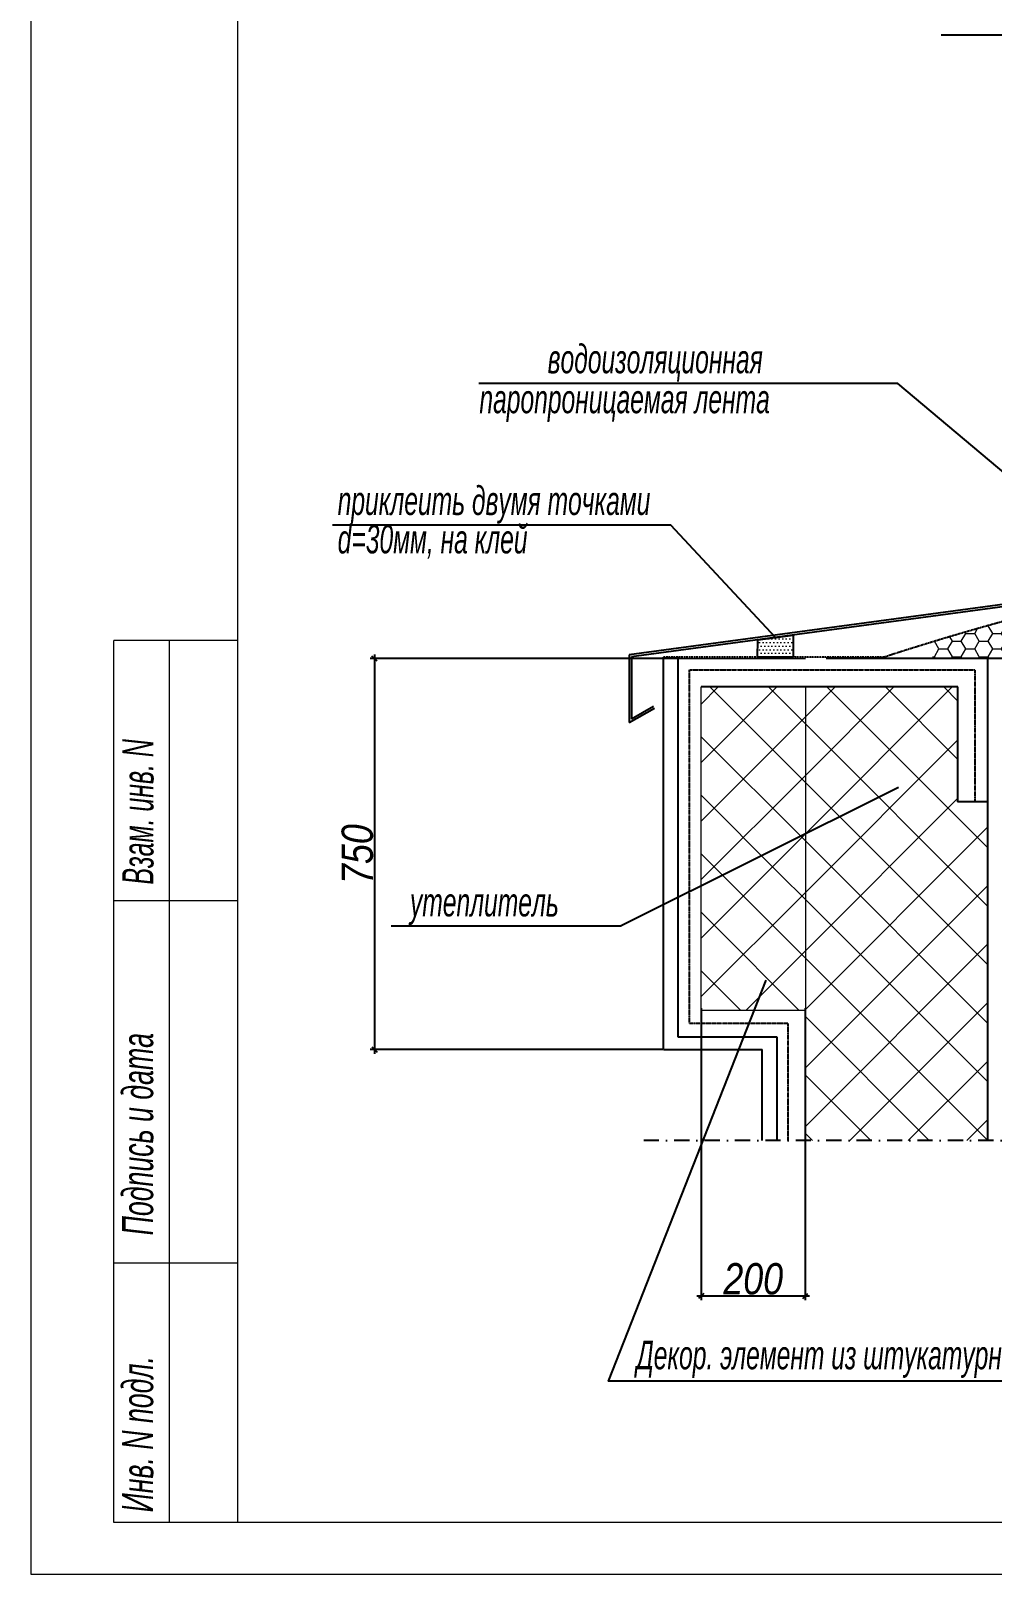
# Model space of a CAD drawing. Header units: millimetres. Extents: x 1582001 to 3303937, y 226471 to 491235.
# Drawn here: x 1917620 to 1926845, y 226657 to 241459 of the extents above; entities that cross this region are included whole.
import ezdxf

# ---------------------------------------------------------------- set-up
doc = ezdxf.new("R2010")
doc.units = ezdxf.units.MM
doc.linetypes.add('DASHED', pattern=[0.75, 0.5, -0.25])
doc.linetypes.add('DGN Style 4', pattern=[58.364783, 29.164164, -14.582082, 0.036455, -14.582082])
doc.layers.get('Defpoints').update_dxf_attribs({"color": 255, "lineweight": 30})
doc.layers.add('Rasmer', color=135, linetype='Continuous')
doc.layers.add('Штамп', color=113, linetype='Continuous', lineweight=15)
doc.layers.add('Штриховки', color=251, linetype='Continuous', lineweight=20)
doc.styles.add('STYLE1', font='ARIALNI.TTF', dxfattribs={"height": 300})
doc.dimstyles.new('Detal', dxfattribs={"dimtxt": 50, "dimasz": 50, "dimexe": 40, "dimexo": 5, "dimgap": 10, "dimtad": 1, "dimdec": 0, "dimdsep": 46, "dimtxsty": 'STYLE1', "dimblk1": 'OBLIQUE', "dimblk2": 'OBLIQUE', "dimsah": 1, "dimcen": 50, "dimdle": 40, "dimadec": 0, "dimazin": 0, "dimtfac": 1, "dimtdec": 0, "dimtmove": 2, "dimatfit": 3, "dimldrblk": 'OBLIQUE', "dimfxl": 0, "dimtolj": 1, "dimtzin": 0, "dimarcsym": 0})
pattern_1 = [(45, (-104800.75, -826789.36), (-280.633004, 280.633004), []), (135, (-104800.75, -826789.36), (-280.633004, -280.633004), [])]

# ---------------------------------------------------------------- blocks, each defined once
blk = doc.blocks.new('_Oblique')
at = {"color": 0, "lineweight": -2}
blk.add_line((-0.5, -0.5), (0.5, 0.5), dxfattribs=at)
blk = doc.blocks.new('*D1003')
at = {"layer": 'Defpoints', "color": 0, "linetype": 'Continuous', "lineweight": -3, "ltscale": 10, "transparency": 16777216}
for p in [(1924052, 232089), (1925052, 232089), (1925052, 229325)]:
    blk.add_point(p, dxfattribs=at)
at = {"layer": 'Rasmer', "color": 135, "linetype": 'Continuous', "lineweight": -2, "ltscale": 10, "transparency": 16777216}
for p, q in [((1924052, 232084), (1924052, 229285)), ((1925052, 232084), (1925052, 229285)), ((1924012, 229325), (1925092, 229325))]:
    blk.add_line(p, q, dxfattribs=at)
at = {"layer": 'Rasmer', "color": 135, "linetype": 'Continuous', "lineweight": -2, "ltscale": 10, "transparency": 16777216, "xscale": 50, "yscale": 50, "zscale": 50, "rotation": 180}
blk.add_blockref('_Oblique', (1924052, 229325), dxfattribs=at)
at = {"layer": 'Rasmer', "color": 135, "linetype": 'Continuous', "lineweight": -2, "ltscale": 10, "transparency": 16777216, "xscale": 50, "yscale": 50, "zscale": 50}
blk.add_blockref('_Oblique', (1925052, 229325), dxfattribs=at)
at = {"layer": 'Rasmer', "color": 135, "linetype": 'Continuous', "ltscale": 10, "transparency": 16777216, "insert": (1924552, 229488), "char_height": 300, "attachment_point": 5, "style": 'STYLE1'}
blk.add_mtext('\\A1;200', dxfattribs=at)
blk = doc.blocks.new('*D1004')
at = {"layer": 'Defpoints', "color": 0, "linetype": 'Continuous', "lineweight": -3, "ltscale": 10, "transparency": 16777216}
for p in [(1923829, 235438), (1920917, 231688), (1923691, 231688)]:
    blk.add_point(p, dxfattribs=at)
at = {"layer": 'Rasmer', "color": 135, "linetype": 'Continuous', "lineweight": -2, "ltscale": 10, "transparency": 16777216}
for p, q in [((1923824, 235438), (1920877, 235438)), ((1920917, 235478), (1920917, 231648)), ((1923686, 231688), (1920877, 231688))]:
    blk.add_line(p, q, dxfattribs=at)
at = {"layer": 'Rasmer', "color": 135, "linetype": 'Continuous', "lineweight": -2, "ltscale": 10, "transparency": 16777216, "xscale": 50, "yscale": 50, "zscale": 50}
for p, rotation in [((1920917, 235438), 90), ((1920917, 231688), 270)]:
    blk.add_blockref('_Oblique', p, dxfattribs=dict(at, rotation=rotation))
at = {"layer": 'Rasmer', "color": 135, "linetype": 'Continuous', "ltscale": 10, "transparency": 16777216, "insert": (1920754, 233563), "char_height": 300, "attachment_point": 5, "rotation": 90, "style": 'STYLE1'}
blk.add_mtext('\\A1;750', dxfattribs=at)

msp = doc.modelspace()

# ---------------------------------------------------------------- hatches: boundary and pattern name
at = {"layer": 'Штриховки', "ltscale": 5}
h = msp.add_hatch(dxfattribs=at)
h.set_pattern_fill('HONEY', scale=688.192518, style=0)
h.set_pattern_definition([(0, (1932527.55, 247897.13), (129.0361, 74.49903), [86.024, -172.0481]), (120, (1932527.55, 247897.13), (-129.0361, 74.49903), [86.024, -172.0481]), (60, (1932527.55, 247897.13), (3e-07, 148.99805), [-172.0481, 86.024])])
edge = h.paths.add_edge_path()
edge.add_line((1928913.6, 235441.6), (1928913.6, 236115.6))
edge.add_line((1928913.6, 236115.6), (1928918.6, 236115.6))
edge.add_line((1928918.6, 236115.6), (1928918.6, 236189.7))
edge.add_line((1928918.6, 236189.7), (1928901.6, 236189.7))
edge.add_arc((1928795.6, 236220), 110.3, 305.73059, 344.03021, ccw=False)
edge.add_arc((1945041.8, 109558.3), 127602.5, 97.285546, 97.663828)
edge.add_arc((1929035.3, 228474.7), 7613.6, 97.62781, 103.14324)
edge.add_arc((1933707.4, 211189.7), 25515.7, 104.53413, 107.00722)
edge.add_spline(control_points=[(1926244.2, 235589.6), (1926242.3, 235564.2), (1926245.3, 235510.3), (1926264.7, 235457.8), (1926286, 235441.6)], knot_values=[0, 0, 0, 0, 2.6796389, 5.6008545, 5.6008545, 5.6008545, 5.6008545], degree=3, periodic=0)
edge.add_line((1926286, 235441.6), (1928913.6, 235441.6))
h = msp.add_hatch(dxfattribs=at)
h.set_pattern_fill('DOTS', scale=550.554015, style=0)
h.set_pattern_definition([(0, (1695615.377, 212262.86), (17.204813, 34.409626), [0, -34.409626])])
h.paths.add_polyline_path([(1924593.8, 235451.4), (1924597, 235618.3), (1924935.1, 235663.9), (1924935.1, 235450.7)])
at = {"layer": 'Штриховки', "ltscale": 60}
h = msp.add_hatch(dxfattribs=at)
h.set_pattern_fill('ANSI37', scale=125, style=0)
h.set_pattern_definition(pattern_1)
h.paths.add_polyline_path([(1925052.3, 235166.3), (1924052.3, 235166.3), (1924052.3, 232875.3), (1924154.2, 232875.3), (1925052.3, 233540.1)])
h = msp.add_hatch(dxfattribs=at)
h.set_pattern_fill('ANSI37', scale=125, style=0)
h.set_pattern_definition(pattern_1)
h.paths.add_polyline_path([(1926802.3, 234065.2), (1926516.5, 234065.2), (1926516.5, 235166.3), (1925052.3, 235166.3), (1925052.3, 230815.4), (1926802.3, 230815.4)])
h = msp.add_hatch(dxfattribs=at)
h.set_pattern_fill('ANSI37', scale=125, style=0)
h.set_pattern_definition(pattern_1)
h.paths.add_polyline_path([(1925052.3, 233540.1), (1924154.2, 232875.3), (1924052.3, 232875.3), (1924052.3, 232063.7), (1925052.3, 232063.7)])

# ---------------------------------------------------------------- linework, layer by layer
at = {"color": 7}
for p, q in [((1928643.3, 236187.6), (1923361.7, 235474.4)), ((1928665.3, 236167.7), (1923383.8, 235454.4)), ((1923361.7, 235474.4), (1923361.7, 234824.2)), ((1923383.8, 235454.4), (1923383.8, 234862)), ((1923361.7, 234824.2), (1923606, 234962.2)), ((1923383.8, 234862), (1923595.1, 234981.4))]:
    msp.add_line(p, q, dxfattribs=at)
at = {"color": 7, "ltscale": 5}
for p, q in [((1923691.4, 231687.7), (1923691.4, 235453.2)), ((1923829, 235453.2), (1923829, 231811.6)), ((1924606.5, 235438.9), (1924606.5, 235434.9)), ((1925250.5, 235441.6), (1937252.7, 235441.6)), ((1925250.5, 235441.6), (1928991.9, 235441.6)), ((1926802.3, 230815.4), (1926802.3, 235441.6)), ((1926516.5, 235166.3), (1924052.3, 235166.3)), ((1926516.5, 234065.2), (1926516.5, 235166.3)), ((1926802.3, 234065.2), (1926511.1, 234065.2)), ((1923829, 231811.6), (1924777.1, 231811.6)), ((1924777.1, 231811.6), (1924777.1, 230815.4)), ((1923691.4, 231687.7), (1924639.4, 231687.7)), ((1924639.4, 230815.4), (1924639.4, 231687.7))]:
    msp.add_line(p, q, dxfattribs=at)
at = {"color": 7, "linetype": 'DASHED'}
for p, q in [((1923939.2, 235331.5), (1926681.7, 235331.5)), ((1926681.7, 234065.2), (1926681.7, 235331.5)), ((1924887.2, 230815.4), (1924887.2, 231937.7))]:
    msp.add_line(p, q, dxfattribs=at)
at = {"color": 7, "linetype": 'Continuous'}
for p in [(1925945.8, 234201.5), (1921078.5, 232875.3)]:
    msp.add_line(p, (1923284, 232875.3), dxfattribs=at)
at = {"color": 7, "linetype": 'DGN Style 4', "ltscale": 5}
msp.add_line((1937363, 230815.4), (1923433.6, 230815.4), dxfattribs=at)
at = {"color": 0, "linetype": 'Continuous'}
for points in [[(1926356.4, 241420.1), (1933348.6, 241420.1)], [(1928337.3, 236062.6), (1925941, 238077.2), (1921919.1, 238077.2)]]:
    msp.add_lwpolyline(points, dxfattribs=at)
at = {"color": 7, "linetype": 'Continuous'}
msp.add_lwpolyline([(1924766.1, 235641.1), (1923761.5, 236718), (1920513.9, 236718)], dxfattribs=at)
at = {"color": 7, "linetype": 'DASHED', "ltscale": 2}
msp.add_lwpolyline([(1928644, 236655.5), (1928640, 236537.6, 0.0434276), (1928652.6, 236296.5, -0.3785328), (1928586.9, 236104.4, -0.0089801), (1928024.7, 236020.9, 0.0240703), (1927304, 235888.9, 0.0152381), (1925811.5, 235453), (1923692.8, 235453.3)], format="xyb", dxfattribs=at)
at = {"color": 7, "ltscale": 5}
msp.add_lwpolyline([(1924593.8, 235451.4), (1924597, 235618.3), (1924935.1, 235663.9), (1924935.1, 235450.7)], close=True, dxfattribs=at)
at = {"color": 7, "linetype": 'DASHED', "ltscale": 2}
msp.add_lwpolyline([(1923692.8, 235453.2), (1923691.4, 235453.2)], dxfattribs=at)
at = {"color": 7, "linetype": 'DASHED', "flags": 128}
msp.add_lwpolyline([(1924887.2, 231937.7), (1923939.2, 231937.7), (1923939.2, 235331.5)], dxfattribs=at)
at = {"color": 7}
msp.add_lwpolyline([(1930679.9, 228508.3), (1923163.9, 228508.3), (1924677.3, 232353.3)], dxfattribs=at)
at = {"layer": 'Штамп', "color": 0}
for p, q in [((1917619.7, 256171.3), (1917619.7, 226657)), ((1919607.2, 235612.8), (1918414.7, 235612.8)), ((1918414.7, 227153.8), (1918414.7, 235612.8)), ((1918950.8, 227153.8), (1918950.8, 235612.8)), ((1919607.2, 233116.3), (1918414.7, 233116.3)), ((1919607.2, 229638.2), (1918414.7, 229638.2)), ((1919607.2, 229638.2), (1918414.7, 229638.2)), ((1919607.2, 227153.8), (1918414.7, 227153.8)), ((1917619.7, 226657), (1959357.2, 226657))]:
    msp.add_line(p, q, dxfattribs=at)
msp.add_lwpolyline([(1919607.2, 227153.8), (1919607.2, 255664.4), (1958860.3, 255664.4), (1958860.3, 227153.8)], close=True, dxfattribs=at)
at = {"layer": 'Штриховки', "color": 7, "ltscale": 60}
for p, q in [((1923691.4, 235437.7), (1925052.3, 235437.7)), ((1924052.3, 231937.7), (1924052.3, 235166.3)), ((1925052.3, 235166.3), (1925052.3, 230815.4)), ((1925052.3, 232063.7), (1924052.3, 232063.7))]:
    msp.add_line(p, q, dxfattribs=at)

# ---------------------------------------------------------------- texts
at = {"color": 0, "linetype": 'Continuous', "style": 'STYLE1', "width": 0.75}
for s, p in [('водоизоляционная', (1922579.8, 238175)), ('паропроницаемая лента', (1921924.2, 237791.8)), ('приклеить двумя точками', (1920564.3, 236815.8)), ('d=30мм, на клей', (1920564.3, 236447))]:
    msp.add_text(s, height=275, dxfattribs=at).set_placement(p)
at = {"color": 7, "linetype": 'Continuous', "style": 'STYLE1', "width": 0.75}
for s, p in [('утеплитель', (1921258.1, 232965.4)), ('Декор. элемент из штукатурной системы', (1923431, 228622))]:
    msp.add_text(s, height=275, dxfattribs=at).set_placement(p)
at = {"layer": 'Штамп', "color": 0, "style": 'STYLE1'}
for s, width, p in [('Взам. инв. N', 0.7, (1918796.3, 233270.8)), ('Подпись и дата', 0.75, (1918793.5, 229906.4)), ('Инв. N подл.', 0.75, (1918793.5, 227249.7))]:
    msp.add_text(s, height=298.125, rotation=90, dxfattribs=dict(at, width=width)).set_placement(p)

# ---------------------------------------------------------------- dimensions: what is measured, and where the dimension line sits
at = {"layer": 'Rasmer', "color": 7, "linetype": 'Continuous', "ltscale": 10}
dim = msp.add_linear_dim(base=(1920917.2, 231687.7), p1=(1923829, 235437.7), p2=(1923691.4, 231687.7), angle=90, dimstyle='Detal', override={"dimtxt": 70, "dimlfac": 0.2, "dimclrd": 135, "dimclre": 135, "dimclrt": 135}, dxfattribs=at)
dim.commit()
dim.dimension.update_dxf_attribs({"geometry": '*D1004', "text_midpoint": (1920754, 233562.7)})
dim = msp.add_linear_dim(base=(1925052.3, 229324.7), p1=(1924052.3, 232088.7), p2=(1925052.3, 232088.7), dimstyle='Detal', override={"dimtxt": 70, "dimlfac": 0.2, "dimclrd": 135, "dimclre": 135, "dimclrt": 135}, dxfattribs=at)
dim.commit()
dim.dimension.update_dxf_attribs({"geometry": '*D1003', "text_midpoint": (1924552.3, 229487.9)})

doc.saveas('drawing.dxf')
